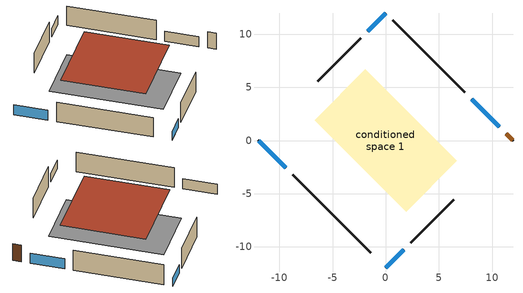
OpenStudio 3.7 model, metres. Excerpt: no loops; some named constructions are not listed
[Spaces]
conditioned space 1
 floor foundation (Slab1 construction): -6.68,1.91 -1.91,6.68 6.68,-1.91 1.91,-6.68 z0
 wall outside (Wall1 construction): -8.72,-3.23 -1.42,-10.53 z0:2.44
 wall outside (Wall2 construction): -2.34,9.61 -6.39,5.56 z0:2.44
 wall outside (Wall3 construction): 7.41,4.54 0.66,11.29 z0:2.44
 wall outside (Wall4 construction): 2.34,-9.61 6.39,-5.56 z0:2.44
 wall outside (AdiabaticWallConstruction): -11.95,0 -9.37,-2.58 / 10.65,1.3 8.07,3.88 z0:1.22; 0,11.95 -1.68,10.27 / 0,-11.95 1.68,-10.27 z0:1.04
 wall outside (AdiabaticWallConstruction 1): 11.95,0 11.3,0.65 z0:2.03
 window (WindowConstruction): -11.95,0 -9.37,-2.58 z0:1.22
 window (WindowConstruction 1): 0,11.95 -1.68,10.27 z0:1.04
 window (WindowConstruction 2): 10.65,1.3 8.07,3.88 z0:1.22
 window (WindowConstruction 3): 0,-11.95 1.68,-10.27 z0:1.04
 door (Door): 11.95,0 11.3,0.65 z0:2.03
 roof outside (Roof1 construction): 0,6.4 -6.4,0 0,-6.4 6.4,0 z2.44
[Schedule:Day]
heating setpoint weekday1: 1, 0, 21.1111, 10, 0, 19.4444, 12, 0, 21.1111, 20, 0, 19.4444, 24, 0, 21.1111
heating setpoint weekend1: 1, 0, 21.1111, 10, 0, 19.4444, 24, 0, 21.1111
cooling setpoint allday1: 5, 0, 22.7778, 20, 0, 25.5556, 24, 0, 22.7778
exterior lighting schedule weekday7: 5, 0, 0.286139, 6, 0, 0.230155, 7, 0, 0.217714, 8, 0, 0.211494, 9, 0, 0.205273, 10, 0, 0.174171, 11, 0, 0.136849, 12, 0, 0.0933061, 13, 0, 0.0746448, 15, 0, 0.0684244, 16, 0, 0.0746448, 17, 0, 0.118188, 18, 0, 0.230155, 19, 0, 0.3048, 20, 0, 0.404326, 21, 0, 0.566057, 22, 0, 0.653142, 23, 0, 0.566057, 24, 0, 0.391885
exterior lighting schedule weekend7: 2, 0, 0.286139, 4, 0, 0.279918, 5, 0, 0.286139, 6, 0, 0.279918, 7, 0, 0.273698, 8, 0, 0.255037, 9, 0, 0.223935, 10, 0, 0.186612, 11, 0, 0.14929, 12, 0, 0.0995265, 13, 0, 0.0746448, 15, 0, 0.0684244, 16, 0, 0.0746448, 17, 0, 0.118188, 18, 0, 0.236375, 19, 0, 0.298579, 20, 0, 0.373224, 21, 0, 0.516294, 22, 0, 0.6096, 23, 0, 0.528734, 24, 0, 0.367004
exterior lighting schedule weekday9: 5, 0, 0.28823, 6, 0, 0.231837, 7, 0, 0.219305, 8, 0, 0.213039, 9, 0, 0.206773, 10, 0, 0.175444, 11, 0, 0.137849, 12, 0, 0.093988, 13, 0, 0.0751904, 15, 0, 0.0689245, 16, 0, 0.0751904, 17, 0, 0.119051, 18, 0, 0.231837, 19, 0, 0.307027, 20, 0, 0.407281, 21, 0, 0.570194, 22, 0, 0.657916, 23, 0, 0.570194, 24, 0, 0.394749
exterior lighting schedule weekend9: 2, 0, 0.28823, 4, 0, 0.281964, 5, 0, 0.28823, 6, 0, 0.281964, 7, 0, 0.275698, 8, 0, 0.2569, 9, 0, 0.225571, 10, 0, 0.187976, 11, 0, 0.150381, 12, 0, 0.100254, 13, 0, 0.0751904, 15, 0, 0.0689245, 16, 0, 0.0751904, 17, 0, 0.119051, 18, 0, 0.238103, 19, 0, 0.300761, 20, 0, 0.375952, 21, 0, 0.520067, 22, 0, 0.614055, 23, 0, 0.532598, 24, 0, 0.369686
exterior lighting schedule weekday10: 5, 0, 0.345039, 6, 0, 0.277532, 7, 0, 0.26253, 8, 0, 0.255029, 9, 0, 0.247528, 10, 0, 0.210024, 11, 0, 0.165019, 12, 0, 0.112513, 13, 0, 0.0900102, 15, 0, 0.0825094, 16, 0, 0.0900102, 17, 0, 0.142516, 18, 0, 0.277532, 19, 0, 0.367542, 20, 0, 0.487555, 21, 0, 0.682578, 22, 0, 0.787589, 23, 0, 0.682578, 24, 0, 0.472554
exterior lighting schedule weekend10: 2, 0, 0.345039, 4, 0, 0.337538, 5, 0, 0.345039, 6, 0, 0.337538, 7, 0, 0.330038, 8, 0, 0.307535, 9, 0, 0.270031, 10, 0, 0.225026, 11, 0, 0.18002, 12, 0, 0.120014, 13, 0, 0.0900102, 15, 0, 0.0825094, 16, 0, 0.0900102, 17, 0, 0.142516, 18, 0, 0.285032, 19, 0, 0.360041, 20, 0, 0.450051, 21, 0, 0.622571, 22, 0, 0.735084, 23, 0, 0.637572, 24, 0, 0.44255
exterior lighting schedule weekday11: 5, 0, 0.343994, 6, 0, 0.276691, 7, 0, 0.261734, 8, 0, 0.254256, 9, 0, 0.246778, 10, 0, 0.209387, 11, 0, 0.164519, 12, 0, 0.112172, 13, 0, 0.0897375, 15, 0, 0.0822593, 16, 0, 0.0897375, 17, 0, 0.142084, 18, 0, 0.276691, 19, 0, 0.366428, 20, 0, 0.486078, 21, 0, 0.680509, 22, 0, 0.785203, 23, 0, 0.680509, 24, 0, 0.471122
exterior lighting schedule weekend11: 2, 0, 0.343994, 4, 0, 0.336516, 5, 0, 0.343994, 6, 0, 0.336516, 7, 0, 0.329037, 8, 0, 0.306603, 9, 0, 0.269212, 10, 0, 0.224344, 11, 0, 0.179475, 12, 0, 0.11965, 13, 0, 0.0897375, 15, 0, 0.0822593, 16, 0, 0.0897375, 17, 0, 0.142084, 18, 0, 0.284169, 19, 0, 0.35895, 20, 0, 0.448687, 21, 0, 0.620684, 22, 0, 0.732856, 23, 0, 0.63564, 24, 0, 0.441209
exterior lighting schedule weekday12: 5, 0, 0.434959, 6, 0, 0.349858, 7, 0, 0.330947, 8, 0, 0.321491, 9, 0, 0.312035, 10, 0, 0.264757, 11, 0, 0.208024, 12, 0, 0.141834, 13, 0, 0.113467, 15, 0, 0.104012, 16, 0, 0.113467, 17, 0, 0.179657, 18, 0, 0.349858, 19, 0, 0.463325, 20, 0, 0.614615, 21, 0, 0.860461, 22, 0, 0.99284, 23, 0, 0.860461, 24, 0, 0.595704
exterior lighting schedule weekend12: 2, 0, 0.434959, 4, 0, 0.425503, 5, 0, 0.434959, 6, 0, 0.425503, 7, 0, 0.416047, 8, 0, 0.38768, 9, 0, 0.340402, 10, 0, 0.283669, 11, 0, 0.226935, 12, 0, 0.15129, 13, 0, 0.113467, 15, 0, 0.104012, 16, 0, 0.113467, 17, 0, 0.179657, 18, 0, 0.359314, 19, 0, 0.45387, 20, 0, 0.567337, 21, 0, 0.784816, 22, 0, 0.926651, 23, 0, 0.803728, 24, 0, 0.557882
cooling season schedule allday1; cooling season schedule allday12: 24, 0, 0
cooling season schedule allday3; natural vent schedule avail day: 24, 0, 1
